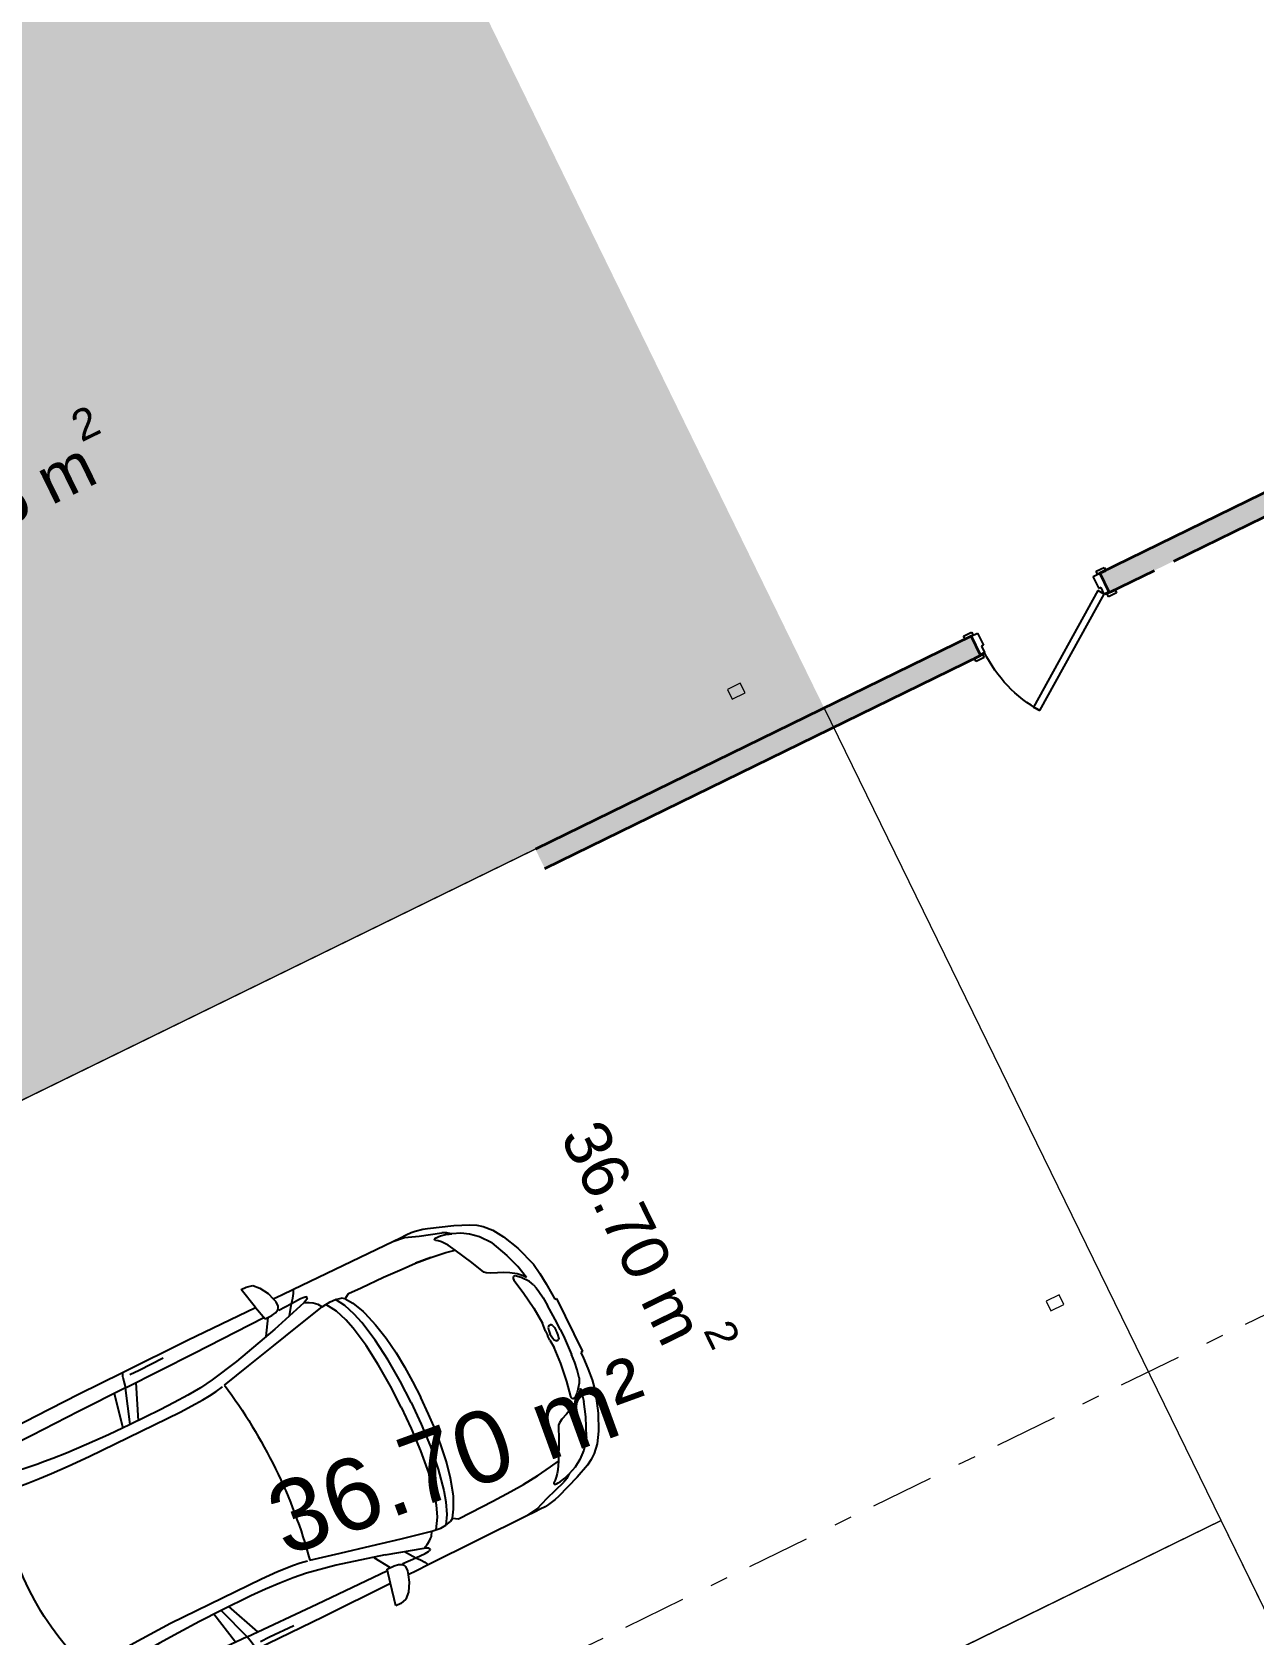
# Model space of a CAD drawing. Header units: metres. Extents: x 7511783 to 7512372, y 4692307 to 4692611.
# Drawn here: x 7511969.27 to 7511976.1, y 4692593.49 to 4692602.44 of the extents above; entities that cross this region are included whole.
import ezdxf

# ---------------------------------------------------------------- set-up
doc = ezdxf.new("R2010")
doc.units = ezdxf.units.M
doc.linetypes.add('Dot & Dashed', pattern=[670.2777624130249, 352.777767181396, -176.388883590699, 0, -141.11111164093])
doc.layers.get('0').update_dxf_attribs({"lineweight": 0})
for name, color, linetype, lineweight in [('A - Fill Zone_Pen_No__156', 165, 'Continuous', 0), ('A - Fill Zone_Pen_No__89', 123, 'Continuous', 0), ('A - Muret', 7, 'Continuous', 0), ('A - Muret_Pen_No__102', 254, 'Continuous', 0), ('A - Muret_Pen_No__7', 7, 'Continuous', 0), ('A - Shtyllat', 7, 'Continuous', 0), ('A - Shtyllat_Pen_No__1', 7, 'Continuous', 0), ('ARCHICAD Doors_Pen_No__42', 8, 'Continuous', 0), ('garazhat-netw', 1, 'Continuous', 0), ('Interior - Furniture _Pen_No__42', 8, 'Continuous', 0), ('Marker - Section', 7, 'Continuous', 0), ('Marker - Section_Pen_No__85', 151, 'Continuous', 0)]:
    doc.layers.add(name, color=color, linetype=linetype, lineweight=lineweight)
doc.styles.add('GENERATED_STYLE_1', font='arial.ttf')
doc.styles.get("Standard").update_dxf_attribs({"font": 'arial.ttf'})

# ---------------------------------------------------------------- blocks, each defined once
blk = doc.blocks.new('Door 22')
at = {"layer": 'ARCHICAD Doors_Pen_No__42', "color": 8, "linetype": 'Continuous', "lineweight": 25}
for p, q in [((-260.3921784050518, 393.9747868736185), (-237.4491209510099, 426.7408686451782)), ((349.0569425459581, -32.76608177155968), (-260.3921784050518, 393.9747868736185)), ((-237.4491209510099, 426.7408686451782), (371.9999999999999, 0)), ((-387, 23.99999999999998), (-437, 23.99999999999998)), ((-437, 23.99999999999998), (-437, 4.99999999999999)), ((-437, 4.99999999999999), (-387, 4.99999999999999)), ((-400, 4.99999999999999), (-437, 4.99999999999999)), ((-400, 4.99999999999999), (-437, 4.99999999999999)), ((-375, 4.99999999999999), (-400, 4.99999999999999)), ((-400, 4.99999999999999), (-400, 0)), ((-400, 0), (-400, 4.99999999999999)), ((-400, 0), (-400, 4.99999999999999)), ((-400, 0), (-375, 0)), ((-372.0000000000001, 0), (-400, 0)), ((-400, 0), (-400, -115)), ((-400, -115), (-400, 0)), ((-400, -115), (-400, 0)), ((-387, 4.99999999999999), (-387, 23.99999999999998)), ((-375, 0), (-375, 4.99999999999999)), ((-372.0000000000001, -40), (-372.0000000000001, 0)), ((371.9999999999999, 0), (349.0569425459581, -32.76608177155968)), ((400, 0), (372.0000000000001, 0)), ((372.0000000000001, 0), (372.0000000000001, -40)), ((400, 4.99999999999999), (375, 4.99999999999999)), ((375, 4.99999999999999), (375, 0)), ((375, 0), (400, 0)), ((437, 23.99999999999998), (387, 23.99999999999998)), ((387, 23.99999999999998), (387, 4.99999999999999)), ((387, 4.99999999999999), (437, 4.99999999999999)), ((400, 0), (400, 4.99999999999999)), ((400, 0), (400, 4.99999999999999)), ((400, 0), (400, 4.99999999999999)), ((400, 4.99999999999999), (437, 4.99999999999999)), ((400, 4.99999999999999), (437, 4.99999999999999)), ((400, -115), (400, 0)), ((400, -115), (400, 0)), ((400, -115), (400, 0)), ((437, 4.99999999999999), (437, 23.99999999999998)), ((-360, -40), (-372.0000000000001, -40)), ((-360, -115), (-360, -40)), ((372.0000000000001, -40), (360, -40)), ((360, -40), (360, -115)), ((-387, -115), (-437, -115)), ((-437, -115), (-437, -134)), ((-400, -115), (-437, -115)), ((-400, -115), (-437, -115)), ((-437, -134), (-387, -134)), ((-400, -115), (-360, -115)), ((-387, -134), (-387, -115)), ((360, -115), (400, -115)), ((437, -115), (387, -115)), ((387, -115), (387, -134)), ((387, -134), (437, -134)), ((400, -115), (437, -115)), ((400, -115), (437, -115)), ((437, -134), (437, -115))]:
    blk.add_line(p, q, dxfattribs=at)
blk.add_arc((371.9999999999999, 0), 744, 145, 180, dxfattribs=at)
blk = doc.blocks.new('Wall_12', base_point=(18900.00004897138, -16800.83534970144))
at = {"layer": 'A - Muret_Pen_No__102', "linetype": 'Continuous', "lineweight": 0}
for points in [[(18900.00004897138, -16920.83534970144), (21608.11827389466, -16920.83534970144), (21608.11827389466, -16800.83538127995), (18900.00004897138, -16800.83538127995)], [(22408.11823920512, -16800.83538127995), (22408.11823920512, -16920.83534970144), (25979.99997934465, -16920.83534970144), (25979.99997934465, -16800.83538127995)], [(26780.0000192115, -16800.83540407117), (26780.0000192115, -16920.83534970144), (27000, -16920.83534970144), (27000, -16800.83540407117)]]:
    blk.add_hatch(color=254, dxfattribs=at).paths.add_polyline_path(points)
at = {"layer": 'A - Muret_Pen_No__7', "color": 7, "linetype": 'Continuous', "lineweight": 35}
for p, q in [((21608.1182560424, -16800.83534970144), (21571.1182560424, -16800.83534970144)), ((21608.1182560424, -16800.83534970144), (21608.1182560424, -16915.83534970144)), ((22408.11825604239, -16800.83534970144), (22445.1182560424, -16800.83534970144)), ((22408.11825604239, -16800.83534970144), (22408.11825604239, -16915.83534970144)), ((25980, -16800.83534970144), (25943, -16800.83534970144)), ((25980, -16800.83534970144), (25980, -16915.83534970144)), ((26780, -16800.83534970144), (26817, -16800.83534970144)), ((26780, -16800.83534970144), (26780, -16915.83534970144)), ((21608.1182560424, -16915.83534970144), (21608.1182560424, -16920.83534970144)), ((22408.11825604239, -16915.83534970144), (22408.11825604239, -16920.83534970144)), ((25980, -16915.83534970144), (25980, -16920.83534970144)), ((26780, -16915.83534970144), (26780, -16920.83534970144)), ((21608.1182560424, -16920.83534970144), (21571.1182560424, -16920.83534970144)), ((22408.11825604239, -16920.83534970144), (22445.1182560424, -16920.83534970144)), ((25980, -16920.83534970144), (25943, -16920.83534970144)), ((26780, -16920.83534970144), (26817, -16920.83534970144))]:
    blk.add_line(p, q, dxfattribs=at)
at = {"layer": 'A - Muret_Pen_No__7', "color": 7, "linetype": 'Continuous', "lineweight": 35, "flags": 128}
for points in [[(21608.11828236605, -16800.83534970144), (18900.00004897138, -16800.83534970144)], [(25979.99997934465, -16800.83534970144), (22408.11820153338, -16800.83534970144)], [(27000, -16800.83534970144), (26780.00001921149, -16800.83534970144)], [(18900.00004897138, -16920.83534970144), (21608.11828236605, -16920.83534970144)], [(22408.11820153338, -16920.83534970144), (22690, -16920.83534970144)], [(22810, -16920.83534970144), (25979.99997934465, -16920.83534970144)], [(26780.0000192115, -16920.83534970144), (27000, -16920.83534970144)]]:
    blk.add_lwpolyline(points, dxfattribs=at)
at = {"layer": 'ARCHICAD Doors_Pen_No__42', "color": 8, "linetype": 'Continuous', "lineweight": 25, "xscale": -1, "zscale": 1000, "rotation": 180}
for p in [(22008.1182560424, -16915.83534970144), (26380, -16915.83534970144)]:
    blk.add_blockref('Door 22', p, dxfattribs=at)
blk = doc.blocks.new('Column_82', base_point=(990.0000000000013, 14970))
at = {"layer": 'A - Shtyllat_Pen_No__1', "color": 7, "linetype": 'Continuous', "lineweight": 13, "flags": 128}
blk.add_lwpolyline([(950.0000000000013, 15000), (950.0000000000013, 14940), (1030.000000000001, 14940), (1030.000000000001, 15000)], close=True, dxfattribs=at)
blk = doc.blocks.new('Column_91', base_point=(3830.000000000001, 13829.91603487401))
at = {"layer": 'A - Shtyllat_Pen_No__1', "color": 7, "linetype": 'Continuous', "lineweight": 13, "flags": 128}
blk.add_lwpolyline([(3790.000000000001, 13859.91603487401), (3790.000000000001, 13799.91603487401), (3870.000000000001, 13799.91603487401), (3870.000000000001, 13859.91603487401)], close=True, dxfattribs=at)
blk = doc.blocks.new('Car 05 22')
at = {"layer": 'Interior - Furniture _Pen_No__42', "color": 8, "linetype": 'Continuous', "lineweight": 25}
for p, q in [((1961.117547741, 983.221158223), (1928.938242309, 983.221158223)), ((1928.938242309, 983.221158223), (1957.843908175, 858.0544967500001)), ((1996.903176747, 974.9060932165999), (1961.117547741, 983.221158223)), ((2026.89661068, 945.007687052), (1996.903176747, 974.9060932165999)), ((2054.5732194, 897.577022836), (2026.89661068, 945.007687052)), ((2067.91700908, 857.6794056350001), (2054.5732194, 897.577022836)), ((-483.1389679684001, 817.2581826864), (-585.227090103, 801.027979058)), ((-372.3345973750002, 830.229933465), (-483.1389679684001, 817.2581826864)), ((-251.752794228, 841.043733947), (-372.3345973750002, 830.229933465)), ((-168.2198443133, 844.6061713611999), (-251.752794228, 841.043733947)), ((-78.35772569479998, 850.6357850930001), (-168.2198443133, 844.6061713611999)), ((-24.036324899, 852.2918850640001), (-78.35772569479998, 850.6357850930001)), ((40.3182760438, 852.3336850629998), (-24.036324899, 852.2918850640001)), ((230.8030912739, 845.5192631063), (40.3182760438, 852.3336850629998)), ((124.560977278, 791.3967861309999), (129.0398444, 820.4687779309999)), ((129.0398444, 820.4687779309999), (138.886242882, 832.3883788069998)), ((138.886242882, 832.3883788069998), (165.168377873, 840.275885275)), ((165.168377873, 840.275885275), (194.733578306, 844.324685204)), ((194.733578306, 844.324685204), (230.803091274, 845.519263106)), ((210.873013229, 809.2317387879999), (418.0703055720001, 816.1926024380003)), ((400.0158099590001, 847.596806379), (230.8030912739, 845.5192631063)), ((590.7241636140001, 851.6786068920001), (400.0158099590001, 847.596806379)), ((856.5325990199999, 856.169707455), (590.7241636140001, 851.6786068920001)), ((1129.8609284, 858.5331077519999), (856.5325990199999, 856.169707455)), ((1115.14443198, 808.948201529), (1108.59023357, 773.98329714)), ((1119.51383092, 833.2672045809999), (1115.14443198, 808.948201529)), ((1120.16623076, 836.3248049650001), (1119.51383092, 833.2672045809999)), ((1120.69723063, 838.160005195), (1120.16623076, 836.3248049650001)), ((1129.8609284, 858.5331077519999), (1120.69723063, 838.160005195)), ((1536.1071561, 860.3802508980001), (1129.8609284, 858.5331077519999)), ((1162.63563846, 830.4777734580001), (1220.13025657, 829.0713745190002)), ((1220.13025657, 829.0713745190002), (1369.65750367, 831.489072695)), ((1957.843908175, 858.0544967500001), (1536.1071561, 860.3802508980001)), ((1957.84390817, 858.0544967500001), (1977.22141076, 777.427813481)), ((2119.91703998, 857.4374531180001), (2067.91700908, 857.6794056350001)), ((2075.28112592, 835.6608695470001), (2067.91700908, 857.6794056350001)), ((2070.42572439, 799.8521965630001), (2075.2191259, 809.3983893609999)), ((2075.2191259, 809.3983893609999), (2075.28112592, 835.6608695470001)), ((2193.165590015, 856.4504063259001), (2119.91703998, 857.4374531180001)), ((2148.02030692, 790.4828861469999), (2166.81146925, 813.814537484)), ((2166.81146925, 813.814537484), (2182.27381684, 834.081841238)), ((2182.27381684, 834.081841238), (2193.16559002, 856.4504063260001)), ((2808.01466132, 852.5547640039999), (2193.165590015, 856.4504063259001)), ((2855.711363900001, 852.6327640009998), (2808.01466132, 852.5547640039999)), ((2808.01466132, 852.5547640039999), (2876.86636504, 843.317264394)), ((2891.44016583, 852.5287640049999), (2855.711363900001, 852.6327640009998)), ((2876.86636504, 843.317264394), (2954.16376923, 813.731165643)), ((2922.51356751, 852.034364026), (2891.44016583, 852.5287640049999)), ((2904.11849592, 832.8863289209997), (2905.06820589, 832.8379901159999)), ((2945.17226874, 849.4061641369999), (2922.51356751, 852.034364026)), ((2989.61447115, 839.6482645490003), (2945.17226874, 849.4061641369999)), ((2954.16376923, 813.731165643), (3075.78877375, 774.6896785450001)), ((3013.55027244, 833.064864827), (2989.61447115, 839.6482645490003)), ((3154.26138006, 782.5577669589998), (3013.55027244, 833.064864827)), ((-784.8200333720001, 721.8124613509999), (-815.0478655078, 667.7598955197002)), ((-757.6903274910002, 747.022066986), (-784.8200333720001, 721.8124613509999)), ((-706.3378894982, 775.7872218095), (-757.6903274910002, 747.022066986)), ((-729.425104913, 716.3992494200002), (-750.577082573, 669.7773949330001)), ((-701.0941271610001, 743.2591195180001), (-729.425104913, 716.3992494200002)), ((-585.227090103, 801.027979058), (-706.3378894982, 775.7872218095)), ((-664.8727541800001, 760.961322365), (-701.0941271610001, 743.2591195180001)), ((-626.571782751, 772.4860242179999), (-664.8727541800001, 760.961322365)), ((-594.8871138119998, 778.4895580349998), (-626.571782751, 772.4860242179999)), ((125.693926866, 743.8968737240001), (124.560977278, 791.3967861309999)), ((327.3887276080001, 761.920895626), (125.394377448, 756.455747737)), ((132.429139117, 722.8048827370001), (125.693926866, 743.8968737240001)), ((146.670770152, 710.6062742990001), (132.429139117, 722.8048827370001)), ((521.9507803269998, 764.6728959719999), (327.3887276080001, 761.920895626)), ((355.2943663540001, 762.315609428), (339.1227247570001, 683.1192857359999)), ((373.4006373970002, 762.5717151969999), (357.2289958010001, 683.375391506)), ((813.627009446, 769.327996556), (521.9507803269998, 764.6728959719999)), ((1108.59023357, 773.98329714), (813.627009446, 769.327996556)), ((1036.25651944, 772.8416796290002), (996.5002997029998, 578.7916468290002)), ((1041.96657906, 578.0240872360001), (1107.56627095, 773.967136299)), ((1173.32542975, 774.895061201), (1090.33970038, 577.89253068)), ((1108.59023357, 773.98329714), (1537.61805657, 780.025947399)), ((1537.61805657, 780.025611521), (1974.99295641, 786.0764425990001)), ((1939.15395607, 686.22492547), (1995.917261, 777.427813481)), ((1977.22141076, 777.427813481), (2019.59119012, 777.427813481)), ((2000.39650233, 701.591770694), (2213.53100788, 762.9814866290001)), ((2019.59119012, 777.427813481), (2044.48611622, 783.069509224)), ((2044.48611622, 783.069509224), (2063.35562216, 792.2740022800001)), ((2063.35562216, 792.2740022800001), (2070.42572439, 799.8521965630001)), ((2068.68333559, 787.696981005), (2065.39356605, 794.4584027669999)), ((2068.68333559, 787.696981005), (2148.02030692, 790.4828861469999)), ((2106.51930118, 732.1586113790001), (2148.02030692, 790.4828861469999)), ((2148.02030692, 790.4828861469999), (2205.61920777, 792.204186117)), ((2205.61920777, 792.204186117), (2227.21980808, 791.0038861380001)), ((2226.59190807, 769.8777067159999), (2213.53100788, 762.9814866290001)), ((2213.53100788, 762.9814866290001), (2238.34670825, 752.240186817)), ((2234.36910819, 773.9630864369999), (2226.59190807, 769.8828865080001)), ((2227.21980808, 791.0038861380001), (2232.61990816, 790.029986155)), ((2232.61990816, 790.029986155), (2237.93539134, 787.2871225249999)), ((2238.46067648, 776.864360243), (2234.36910819, 773.9630864369999)), ((2240.81890828, 784.03918626), (2237.93539134, 787.2871225249999)), ((2238.34670825, 752.240186817), (2258.53170854, 739.717487037)), ((2238.46067648, 776.864360243), (2240.85090828, 780.5209863219999)), ((2240.85090828, 780.5209863219999), (2240.81890828, 784.03918626)), ((2258.53170854, 739.717487037), (2269.0398087, 731.086787188)), ((2269.0398087, 731.086787188), (2278.83550884, 721.965087348)), ((2278.83550884, 721.965087348), (2293.79610906, 697.6509877739999)), ((3022.47491973, 758.305686711), (3023.66221975, 762.4851866380001)), ((3024.49924208, 753.7186598590001), (3022.47491973, 758.305686711)), ((3023.66221975, 762.4851866380001), (3034.64521991, 765.0503865930001)), ((3037.91041996, 743.452886971), (3024.49924208, 753.7186598590001)), ((3034.64521991, 765.0503865930001), (3046.93432009, 763.817386614)), ((3050.61522015, 730.6688871950001), (3037.91041996, 743.452886971)), ((3046.93432009, 763.817386614), (3060.9451203, 762.9292866300001)), ((3064.50712035, 714.6457874760001), (3050.61522015, 730.6688871950001)), ((3060.9451203, 762.9292866300001), (3089.85712072, 757.3861867269998)), ((3100.48402088, 763.1120866269999), (3075.78877375, 774.6896785450001)), ((3089.85712072, 757.3861867269998), (3108.43932099, 751.4304868319999)), ((3114.13862108, 753.3111867989999), (3100.48402088, 763.1120866269999)), ((3108.43932099, 751.4304868319999), (3122.8656212, 746.4359869189999)), ((3122.8656212, 746.4359869189999), (3114.13862108, 753.3111867989999)), ((3170.0706946, 726.5554905960001), (3122.8656212, 746.4359869189999)), ((3235.883818752, 747.6101556219), (3154.26138006, 782.5577669589998)), ((3211.69204952, 701.0151137130001), (3170.0706946, 726.5554905960001)), ((3269.07948628, 728.3294692490001), (3235.883818752, 747.6101556219)), ((3298.56678787, 705.6390702070001), (3269.07948628, 728.3294692490001)), ((-815.0478655078, 667.7598955197002), (-855.0523550635, 511.0116477078998)), ((-768.2719792499998, 602.2788720830002), (-750.577082573, 669.7773949330001)), ((-665.728145997, 623.9546285630003), (-500.877431885, 634.180288886)), ((-500.877431885, 634.180288886), (-383.0238853850001, 641.9613403830001)), ((-383.0238853850001, 641.9613403830001), (-274.220886173, 631.318400078)), ((-274.220886173, 631.318400078), (-56.404854203, 600.536895199)), ((171.252864179, 696.6287725440001), (146.670770152, 710.6062742990001)), ((212.566754139, 676.5412700230002), (171.252864179, 696.6287725440001)), ((266.3151410770001, 654.566867265), (212.566754139, 676.5412700230002)), ((319.4903281550001, 636.426864989), (266.3151410770001, 654.566867265)), ((392.7088835140001, 617.8124267930001), (319.4903281550001, 636.426864989)), ((339.1227247570001, 683.1192857359999), (329.5580559370001, 633.8673348859999)), ((357.2289958010001, 683.375391506), (346.76505809, 629.492778784)), ((1730.35620914, 633.8338533080002), (1562.00595611, 600.596478384)), ((2000.39650233, 701.591770694), (1730.35620914, 633.8338533080002)), ((1952.84760406, 621.338789111), (2122.045506540001, 659.9572884350001)), ((2122.045506540001, 659.9572884350001), (2293.79610906, 697.6509877739999)), ((2293.79610906, 697.6509877739999), (2317.1870094, 700.7385877199999)), ((2293.79610906, 697.6386630720001), (2293.79610906, 697.6509877739999)), ((2317.1870094, 700.7385877199999), (2345.74280982, 702.7498876850001)), ((2355.134199750001, 639.912801441), (2317.1870094, 700.7385877199999)), ((2345.74280982, 702.7498876850001), (2378.929310310001, 702.0184876970001)), ((2379.77420337, 575.387091212), (2355.13301598, 639.9159014410001)), ((2410.10490185, 649.1086815510001), (2378.929310310001, 702.0184876970001)), ((2378.929310310001, 702.0184876970001), (2410.57231077, 694.2028878339999)), ((2436.02871163, 583.2244924540001), (2410.10490185, 649.1086815510001)), ((2410.57231077, 694.2028878339999), (2410.58631694, 694.1782473540001)), ((2428.73881104, 681.7061880529999), (2410.57231077, 694.2028878339999)), ((2428.73881104, 681.7061880529999), (2457.25830016, 700.035535323)), ((2428.77597173, 681.700745325), (2428.73881104, 681.7061880529999)), ((2428.77597173, 681.700745325), (2456.66545813, 639.8418234830003)), ((2456.66545813, 639.8418234830003), (2487.236391870001, 574.2621729599999)), ((2457.25830016, 700.035535323), (2535.4819126, 697.9905877680001)), ((2535.422612600001, 697.9916562040003), (2673.21491462, 695.5089878119999)), ((2535.46586986, 697.9894090810001), (2535.4819126, 697.988971943)), ((2673.21491462, 695.5089878119999), (2787.200816290001, 691.4809878819998)), ((2787.200816290001, 691.4809878819998), (2868.415817480001, 687.223087957)), ((2868.395882330001, 687.22488671), (2959.72331881, 678.984388101)), ((2959.72331881, 678.984388101), (2868.415817480001, 687.1969879569999)), ((2959.72331881, 678.984388101), (3047.2313201, 666.2002883250001)), ((3047.20992906, 666.2041971140001), (3100.00912087, 656.556188494)), ((3076.97452053, 697.807687771), (3064.50712035, 714.6457874760001)), ((3100.00912087, 656.556188494), (3076.97452053, 697.807687771)), ((3152.92075342, 553.873393456), (3100.00912087, 656.556188494)), ((3254.25934432, 663.1775183300001), (3211.69204952, 701.0151137130001)), ((3301.867263790001, 602.80900872), (3254.25934432, 663.1775183300001)), ((3337.33388997, 663.3806719909999), (3298.56678787, 705.6390702070001)), ((3374.49419199, 603.583974516), (3337.33388997, 663.3806719909999)), ((-768.2719792499998, 602.2788720830002), (-782.764796709, 510.0106247469999)), ((-764.3441764490001, 617.261773195), (-665.728145997, 623.9546285630003)), ((-56.404854203, 600.536895199), (145.941775497, 566.5900898169999)), ((145.941775497, 566.5900898169999), (233.261172115, 552.312592089)), ((233.261172115, 552.312592089), (315.3092800730001, 541.359190513)), ((315.2936019620001, 541.3606176840001), (384.2945810830001, 535.0794906230001)), ((474.8166917820001, 607.1053878569999), (392.7088835140001, 617.8124267930001)), ((521.3449804749999, 601.6186871690002), (474.8166917820001, 607.1053878569999)), ((569.9935686519999, 596.8381865689998), (521.3449804749999, 601.6186871690002)), ((652.59274858, 590.9845858339997), (569.9935686519999, 596.8381865689998)), ((772.8388193580001, 584.9903850819998), (652.59274858, 590.9845858339997)), ((907.2666866909999, 580.298084493), (772.8388193580001, 584.9903850819998)), ((1041.96657906, 578.0240872360001), (907.2666866909999, 580.298084493)), ((1227.79815085, 577.5186957939999), (1041.96657906, 578.0240872360001)), ((1316.09897866, 580.475793563), (1227.79815085, 577.5186957939999)), ((1403.02450604, 584.4121905939998), (1316.09897866, 580.475793563)), ((1483.8761315, 590.1361862749999), (1403.02450604, 584.4121905939998)), ((1562.00595611, 600.596478384), (1483.8761315, 590.1361862749999)), ((1554.25309822, 533.0576906580001), (1596.82961355, 540.969674969)), ((1597.28918852, 541.1774857889999), (1596.65116701, 540.8889849259999)), ((1610.72419049, 544.0665862469999), (1779.61280153, 581.7538898049997)), ((1779.61280153, 581.7538898049997), (1952.84760406, 621.338789111)), ((2397.334105950001, 514.2584815219999), (2379.77250853, 575.3929912130001)), ((2453.63941421, 521.616582688), (2436.02871163, 583.2244924540001)), ((2487.236391870001, 574.2621729599999), (2491.79934275, 562.0052962960001)), ((2491.79994982, 562.0052962960001), (2517.90263133, 477.034766618)), ((3189.62073735, 475.569766106), (3152.92075342, 553.873393456)), ((3301.867263790001, 602.80900872), (3346.015513130001, 501.4217980699999)), ((3418.40079436, 512.7439783509999), (3374.49419199, 603.583974516)), ((-855.0523550635, 511.0116477078998), (-874.6778528530002, 344.9579771100001)), ((-782.7621654889999, 510.027376359), (-794.5333543099999, 390.6265818930001)), ((384.2815104790001, 535.080362318), (454.174320738, 530.4191213629999)), ((454.170282107, 530.4193907049998), (526.242583163, 526.2868907769997)), ((526.2331313149998, 526.2873073839999), (627.7018846490002, 521.814890855)), ((627.698546207, 521.8149872519999), (756.75876515, 518.0884218199999)), ((756.75876515, 518.0884218199999), (1322.62824821, 518.052230308)), ((1322.62824821, 518.052230308), (1420.49779626, 521.652890858)), ((1420.49066257, 521.652523245), (1466.64156934, 524.030772681)), ((1466.62639694, 524.0299908169999), (1510.87647584, 527.594696836)), ((1510.85529759, 527.5929907539999), (1554.25309822, 533.0576906580001)), ((2419.31580918, 395.7362626700001), (2397.33316008, 514.2635815229997)), ((2477.61661773, 401.0764635800001), (2453.63941421, 521.616582688)), ((2517.90263133, 477.034766618), (2537.54372273, 384.0810341510001)), ((3199.39883308, 466.7584630290001), (3189.62073735, 475.569766106)), ((3220.69886845, 454.388540188), (3199.39883308, 466.7584630290001)), ((3256.10680826, 439.2417534179999), (3220.67662376, 454.4014587129999)), ((3346.015513130001, 501.4217980699999), (3374.297465860001, 419.557472908)), ((3457.47689648, 393.0984834030001), (3418.40079436, 512.7439783509999)), ((-794.5333543099999, 390.6265818930001), (-802.4328468090001, 258.715288008)), ((2433.73206705, 266.091642182), (2419.31580918, 395.7362626700001)), ((2493.88922012, 269.050242651), (2477.61661773, 401.0764635800001)), ((2537.54372273, 384.0810341510001), (2551.45611664, 285.6281997640001)), ((3288.390194130001, 425.101248479), (3256.10680826, 439.2417534179999)), ((3319.36158057, 408.41284265), (3288.390194130001, 425.101248479)), ((3353.46269085, 384.2512837760001), (3319.36158057, 408.41284265)), ((3321.23357975, 370.497229407), (3320.99727986, 362.132926485)), ((3320.99727986, 362.132926485), (3338.31527228, 276.8564967000001)), ((3324.654278260001, 377.297531782), (3321.23357975, 370.497229407)), ((3328.30797666, 379.591332583), (3324.654278260001, 377.297531782)), ((3338.468372210001, 379.4523325350001), (3328.30797666, 379.591332583)), ((3363.640761200001, 357.811724976), (3338.468372210001, 379.4523325350001)), ((3377.182392130001, 359.9734848010001), (3353.46269085, 384.2512837760001)), ((3391.09039087, 344.247647689), (3374.297465860001, 419.557472908)), ((3391.09039087, 344.247647689), (3377.182392130001, 359.9734848010001)), ((3468.34279707, 330.9338860280001), (3457.47689648, 393.0984834030001)), ((-874.6778528530002, 344.9579771100001), (-882.944054645, 194.680643518)), ((2503.10292147, 133.173421111), (2493.88922012, 269.050242651)), ((2551.45611664, 285.6281997640001), (2559.71041303, 193.693567653)), ((3338.31527228, 276.8564967000001), (3351.882966340001, 172.661960307)), ((3396.66521323, 315.8049103040001), (3363.640761200001, 357.811724976)), ((3408.0703938, 289.3779877820001), (3396.66521323, 315.8049103040001)), ((3408.0703938, 289.3779877820001), (3413.77629411, 267.259988716)), ((3474.4914974, 263.721088865), (3468.34279707, 330.9338860280001)), ((-882.944054645, 194.680643518), (-885.3767076889999, 0)), ((-802.4328468090001, 258.715288008), (-806.8131426489999, 124.936494209)), ((2441.61713002, 131.955220918), (2433.73181129, 266.093942182)), ((2559.71041303, 193.693567653), (2564.38081099, 101.185635342)), ((3413.77548775, 267.2641933500001), (3418.45445829, 242.866384828)), ((3418.452194370001, 242.878189745), (3424.044894670001, 200.723791525)), ((3424.044894670001, 200.723791525), (3427.72848251, 152.023715234)), ((3478.33319761, 199.917191559), (3474.4914974, 263.721088865)), ((3479.35651311, 164.9481933352), (3478.33319761, 199.917191559)), ((-806.8131426489999, 124.936494209), (-808.0470753050001, 0)), ((2444.0197128, -0.0273000043277), (2441.61701245, 131.957220918)), ((2506.01959488, -3.86e-13), (2503.10292147, 133.173421111)), ((2564.38081099, 101.185635342), (2566.01761027, -0.00610000213065)), ((3351.882966340001, 172.661960307), (3358.343763510001, 75.87012649980001)), ((3432.36383112, 39.98011396419999), (3427.72848251, 152.023715234)), ((3489.519598210001, 164.9481933352), (3479.35651311, 164.9481933352)), ((3489.519598210001, -164.9481933352), (3489.519598210001, 164.9481933352)), ((-885.3767076889999, 0), (-882.944054645, -194.680643518)), ((-806.8131426489999, -124.936494209), (-808.0470753050001, 1.477e-13)), ((2444.0197128, 0.0273000043271), (2441.61701245, -131.957220918)), ((2564.38081099, -101.185635342), (2566.01761027, 0.00610000212997)), ((3353.95786543, 27.8932505984), (3358.343763510001, 75.87012649980001)), ((3353.95786543, 27.8932505984), (3353.95786543, -0.7649002671629999)), ((3353.95786543, -27.8932505984), (3353.95786543, 0.7649002671619999)), ((3370.89075802, 11.74110410089999), (3370.32315827, -0.7649002671629999)), ((3370.89075802, -11.74110410089999), (3370.32315827, 0.7649002671619999)), ((3372.49235732, 23.6550082622), (3370.89075802, 11.74110410089999)), ((3376.267285060001, 38.99395092400001), (3372.49235732, 23.6550082622)), ((3381.98685317, 46.5714162664), (3376.267285060001, 38.99395092400001)), ((3386.21005132, 48.3522168884), (3381.98685317, 46.5714162664)), ((3386.21005132, 48.3522168884), (3394.28954778, 48.3522168884)), ((3398.51284593, 46.5714162664), (3394.28954778, 48.3522168884)), ((3404.23226311, 38.99375151340001), (3398.51284593, 46.5714162664)), ((3404.23226311, 38.99375151340001), (3408.00714178, 23.6550082622)), ((3408.00714178, 23.6550082622), (3409.766541010001, 8.055102813469999)), ((3409.766541010001, 8.055102813469999), (3409.766541010001, -4.961e-13)), ((3431.76949509, 57.3729975776), (3431.76949509, 56.7710829698)), ((3432.04453126, -0.0109000038072), (3432.36383112, 39.98011396419999)), ((3432.04453126, 0.0109000038063), (3432.36383112, -39.98011396419999)), ((2506.01959488, -2.78e-13), (2503.10292147, -133.173421111)), ((3351.882966340001, -172.661960307), (3358.343763510001, -75.87012649980001)), ((3353.95786543, -27.8932505984), (3358.343763510001, -75.87012649980001)), ((3372.49235732, -23.6550082622), (3370.89075802, -11.74110410089999)), ((3376.267285060001, -38.99395092400001), (3372.49235732, -23.6550082622)), ((3381.98685317, -46.5714162664), (3376.267285060001, -38.99395092400001)), ((3386.21005132, -48.3522168884), (3381.98685317, -46.5714162664)), ((3386.21005132, -48.3522168884), (3394.28954778, -48.3522168884)), ((3398.51284593, -46.5714162664), (3394.28954778, -48.3522168884)), ((3404.23226311, -38.99375151340001), (3398.51284593, -46.5714162664)), ((3404.23226311, -38.99375151340001), (3408.00714178, -23.6550082622)), ((3408.00714178, -23.6550082622), (3409.766541010001, -8.055102813469999)), ((3409.766541010001, -8.055102813469999), (3409.766541010001, -3.892e-13)), ((3432.36383112, -39.98011396419999), (3427.72848251, -152.023715234)), ((3431.76949509, -57.3729975776), (3431.76949509, -56.7710829698)), ((-802.4328468090001, -258.715288008), (-806.8131426489999, -124.936494209)), ((2441.61713002, -131.955220918), (2433.73181129, -266.093942182)), ((2503.10292147, -133.173421111), (2493.88922012, -269.050242651)), ((2559.71041303, -193.693567653), (2564.38081099, -101.185635342)), ((3338.31527228, -276.8564967000001), (3351.882966340001, -172.661960307)), ((3424.044894670001, -200.723791525), (3427.72848251, -152.023715234)), ((3478.33319761, -199.917191559), (3479.35651311, -164.9481933352)), ((3479.35651311, -164.9481933352), (3489.519598210001, -164.9481933352)), ((-882.944054645, -194.680643518), (-874.6778528530002, -344.9579771100001)), ((-794.5333543099999, -390.6265818930001), (-802.4328468090001, -258.715288008)), ((2433.73206705, -266.091642182), (2419.31580918, -395.7362626700001)), ((2551.45611664, -285.6281997640001), (2559.71041303, -193.693567653)), ((3408.0703938, -289.3779877820001), (3413.77629411, -267.259988716)), ((3413.77548775, -267.2641933500001), (3418.45445829, -242.866384828)), ((3418.452194370001, -242.878189745), (3424.044894670001, -200.723791525)), ((3468.34279707, -330.9338860280001), (3474.4914974, -263.721088865)), ((3474.4914974, -263.721088865), (3478.33319761, -199.917191559)), ((-874.6778528530002, -344.9579771100001), (-855.0523550635, -511.0116477078998)), ((2493.88922012, -269.050242651), (2477.61661773, -401.0764635800001)), ((2537.54372273, -384.0810341510001), (2551.45611664, -285.6281997640001)), ((3320.99727986, -362.132926485), (3338.31527228, -276.8564967000001)), ((3363.640761200001, -357.811724976), (3338.468372210001, -379.4523325350001)), ((3396.66521323, -315.8049103040001), (3363.640761200001, -357.811724976)), ((3391.09039087, -344.247647689), (3374.297465860001, -419.557472908)), ((3391.09039087, -344.247647689), (3377.182392130001, -359.9734848010001)), ((3408.0703938, -289.3779877820001), (3396.66521323, -315.8049103040001)), ((3457.47689648, -393.0984834030001), (3468.34279707, -330.9338860280001)), ((-782.7621654889999, -510.027376359), (-794.5333543099999, -390.6265818930001)), ((2419.31580918, -395.7362626700001), (2397.33316008, -514.2635815229997)), ((2477.61661773, -401.0764635800001), (2453.63941421, -521.616582688)), ((2517.90263133, -477.034766618), (2537.54372273, -384.0810341510001)), ((3256.10680826, -439.2417534179999), (3220.67662376, -454.4014587129999)), ((3288.390194130001, -425.101248479), (3256.10680826, -439.2417534179999)), ((3319.36158057, -408.41284265), (3288.390194130001, -425.101248479)), ((3353.46269085, -384.2512837760001), (3319.36158057, -408.41284265)), ((3321.23357975, -370.497229407), (3320.99727986, -362.132926485)), ((3324.654278260001, -377.297531782), (3321.23357975, -370.497229407)), ((3328.30797666, -379.591332583), (3324.654278260001, -377.297531782)), ((3338.468372210001, -379.4523325350001), (3328.30797666, -379.591332583)), ((3346.015513130001, -501.4217980699999), (3374.297465860001, -419.557472908)), ((3377.182392130001, -359.9734848010001), (3353.46269085, -384.2512837760001)), ((3418.40079436, -512.7439783509999), (3457.47689648, -393.0984834030001)), ((-855.0523550635, -511.0116477078998), (-815.0478655078, -667.7598955197002)), ((-768.2719792499998, -602.2788720830002), (-782.764796709, -510.0106247469999)), ((315.2936019620001, -541.3606176840001), (384.2945810830001, -535.0794906230001)), ((384.2815104790001, -535.080362318), (454.174320738, -530.4191213629999)), ((454.170282107, -530.4193907049998), (526.242583163, -526.2868907769997)), ((526.2331313149998, -526.2873073839999), (627.7018846490002, -521.814890855)), ((627.698546207, -521.8149872519999), (756.75876515, -518.0884218199999)), ((756.75876515, -518.0884218199999), (1322.62824821, -518.052230308)), ((1322.62824821, -518.052230308), (1420.49779626, -521.652890858)), ((1420.49066257, -521.652523245), (1466.64156934, -524.030772681)), ((1466.62639694, -524.0299908169999), (1510.87647584, -527.594696836)), ((1510.85529759, -527.5929907539999), (1554.25309822, -533.0576906580001)), ((1554.25309822, -533.0576906580001), (1596.82961355, -540.969674969)), ((2397.334105950001, -514.2584815219999), (2379.77250853, -575.3929912130001)), ((2453.63941421, -521.616582688), (2436.02871163, -583.2244924540001)), ((2491.79994982, -562.0052962960001), (2517.90263133, -477.034766618)), ((3189.62073735, -475.569766106), (3152.92075342, -553.873393456)), ((3199.39883308, -466.7584630290001), (3189.62073735, -475.569766106)), ((3220.69886845, -454.388540188), (3199.39883308, -466.7584630290001)), ((3301.867263790001, -602.80900872), (3346.015513130001, -501.4217980699999)), ((3374.49419199, -603.583974516), (3418.40079436, -512.7439783509999)), ((-768.2719792499998, -602.2788720830002), (-750.577082573, -669.7773949330001)), ((-764.3441764490001, -617.261773195), (-665.728145997, -623.9546285630003)), ((-665.728145997, -623.9546285630003), (-500.877431885, -634.180288886)), ((-274.220886173, -631.318400078), (-56.404854203, -600.536895199)), ((-56.404854203, -600.536895199), (145.941775497, -566.5900898169999)), ((145.941775497, -566.5900898169999), (233.261172115, -552.312592089)), ((233.261172115, -552.312592089), (315.3092800730001, -541.359190513)), ((392.7088835140001, -617.8124267930001), (319.4903281550001, -636.426864989)), ((474.8166917820001, -607.1053878569999), (392.7088835140001, -617.8124267930001)), ((521.3449804749999, -601.6186871690002), (474.8166917820001, -607.1053878569999)), ((569.9935686519999, -596.8381865689998), (521.3449804749999, -601.6186871690002)), ((652.59274858, -590.9845858339997), (569.9935686519999, -596.8381865689998)), ((772.8388193580001, -584.9903850819998), (652.59274858, -590.9845858339997)), ((907.2666866909999, -580.298084493), (772.8388193580001, -584.9903850819998)), ((1041.96657906, -578.0240872360001), (907.2666866909999, -580.298084493)), ((1036.25651944, -772.8416796290002), (996.5002997029998, -578.7916468290002)), ((1227.79815085, -577.5186957939999), (1041.96657906, -578.0240872360001)), ((1041.96657906, -578.0240872360001), (1107.56627095, -773.967136299)), ((1173.32542975, -774.895061201), (1090.33970038, -577.89253068)), ((1316.09897866, -580.475793563), (1227.79815085, -577.5186957939999)), ((1403.02450604, -584.4121905939998), (1316.09897866, -580.475793563)), ((1483.8761315, -590.1361862749999), (1403.02450604, -584.4121905939998)), ((1562.00595611, -600.596478384), (1483.8761315, -590.1361862749999)), ((1730.35620914, -633.8338533080002), (1562.00595611, -600.596478384)), ((1597.28918852, -541.1774857889999), (1596.65116701, -540.8889849259999)), ((1610.72419049, -544.0665862469999), (1779.61280153, -581.7538898049997)), ((1779.61280153, -581.7538898049997), (1952.84760406, -621.338789111)), ((1952.84760406, -621.338789111), (2122.045506540001, -659.9572884350001)), ((2379.77420337, -575.387091212), (2355.13301598, -639.9159014410001)), ((2436.02871163, -583.2244924540001), (2410.10490185, -649.1086815510001)), ((2456.66545813, -639.8418234830003), (2487.236391870001, -574.2621729599999)), ((2487.236391870001, -574.2621729599999), (2491.79934275, -562.0052962960001)), ((3152.92075342, -553.873393456), (3100.00912087, -656.556188494)), ((3301.867263790001, -602.80900872), (3254.25934432, -663.1775183300001)), ((3337.33388997, -663.3806719909999), (3374.49419199, -603.583974516)), ((-815.0478655078, -667.7598955197002), (-784.8200333720001, -721.8124613509999)), ((-729.425104913, -716.3992494200002), (-750.577082573, -669.7773949330001)), ((-500.877431885, -634.180288886), (-383.0238853850001, -641.9613403830001)), ((-383.0238853850001, -641.9613403830001), (-274.220886173, -631.318400078)), ((146.670770152, -710.6062742990001), (132.429139117, -722.8048827370001)), ((171.252864179, -696.6287725440001), (146.670770152, -710.6062742990001)), ((212.566754139, -676.5412700230002), (171.252864179, -696.6287725440001)), ((266.3151410770001, -654.566867265), (212.566754139, -676.5412700230002)), ((319.4903281550001, -636.426864989), (266.3151410770001, -654.566867265)), ((339.1227247570001, -683.1192857359999), (329.5580559370001, -633.8673348859999)), ((355.2943663540001, -762.315609428), (339.1227247570001, -683.1192857359999)), ((357.2289958010001, -683.375391506), (346.76505809, -629.492778784)), ((373.4006373970002, -762.5717151969999), (357.2289958010001, -683.375391506)), ((2000.39650233, -701.591770694), (1730.35620914, -633.8338533080002)), ((1939.15395607, -686.22492547), (1995.917261, -777.427813481)), ((2000.39650233, -701.591770694), (2213.53100788, -762.9814866290001)), ((2122.045506540001, -659.9572884350001), (2293.79610906, -697.6509877739999)), ((2278.83550884, -721.965087348), (2293.79610906, -697.6509877739999)), ((2293.79610906, -697.6386630720001), (2293.79610906, -697.6509877739999)), ((2293.79610906, -697.6509877739999), (2317.1870094, -700.7385877199999)), ((2355.134199750001, -639.912801441), (2317.1870094, -700.7385877199999)), ((2317.1870094, -700.7385877199999), (2345.74280982, -702.7498876850001)), ((2345.74280982, -702.7498876850001), (2378.929310310001, -702.0184876970001)), ((2410.10490185, -649.1086815510001), (2378.929310310001, -702.0184876970001)), ((2378.929310310001, -702.0184876970001), (2410.57231077, -694.2028878339999)), ((2428.73881104, -681.7061880529999), (2410.57231077, -694.2028878339999)), ((2410.57231077, -694.2028878339999), (2410.58631694, -694.1782473540001)), ((2428.77597173, -681.700745325), (2428.73881104, -681.7061880529999)), ((2428.73881104, -681.7061880529999), (2457.25830016, -700.035535323)), ((2428.77597173, -681.700745325), (2456.66545813, -639.8418234830003)), ((2457.25830016, -700.035535323), (2535.4819126, -697.9905877680001)), ((2535.422612600001, -697.9916562040003), (2673.21491462, -695.5089878119999)), ((2535.46586986, -697.9894090810001), (2535.4819126, -697.988971943)), ((2673.21491462, -695.5089878119999), (2787.200816290001, -691.4809878819998)), ((2787.200816290001, -691.4809878819998), (2868.415817480001, -687.223087957)), ((2868.395882330001, -687.22488671), (2959.72331881, -678.984388101)), ((2959.72331881, -678.984388101), (2868.415817480001, -687.1969879569999)), ((2959.72331881, -678.984388101), (3047.2313201, -666.2002883250001)), ((3047.20992906, -666.2041971140001), (3100.00912087, -656.556188494)), ((3064.50712035, -714.6457874760001), (3050.61522015, -730.6688871950001)), ((3076.97452053, -697.807687771), (3064.50712035, -714.6457874760001)), ((3100.00912087, -656.556188494), (3076.97452053, -697.807687771)), ((3211.69204952, -701.0151137130001), (3170.0706946, -726.5554905960001)), ((3254.25934432, -663.1775183300001), (3211.69204952, -701.0151137130001)), ((3269.07948628, -728.3294692490001), (3298.56678787, -705.6390702070001)), ((3298.56678787, -705.6390702070001), (3337.33388997, -663.3806719909999)), ((-784.8200333720001, -721.8124613509999), (-757.6903274910002, -747.022066986)), ((-757.6903274910002, -747.022066986), (-706.3378894982, -775.7872218095)), ((-701.0941271610001, -743.2591195180001), (-729.425104913, -716.3992494200002)), ((-706.3378894982, -775.7872218095), (-585.227090103, -801.027979058)), ((-664.8727541800001, -760.961322365), (-701.0941271610001, -743.2591195180001)), ((-626.571782751, -772.4860242179999), (-664.8727541800001, -760.961322365)), ((-594.8871138119998, -778.4895580349998), (-626.571782751, -772.4860242179999)), ((-585.227090103, -801.027979058), (-483.149337101, -817.256968783)), ((125.693926866, -743.8968737240001), (124.560977278, -791.3967861309999)), ((124.560977278, -791.3967861309999), (129.0398444, -820.4687779309999)), ((327.3887276080001, -761.920895626), (125.394377448, -756.455747737)), ((132.429139117, -722.8048827370001), (125.693926866, -743.8968737240001)), ((521.9507803269998, -764.6728959719999), (327.3887276080001, -761.920895626)), ((813.627009446, -769.327996556), (521.9507803269998, -764.6728959719999)), ((1108.59023357, -773.98329714), (813.627009446, -769.327996556)), ((1108.59023357, -773.98329714), (1537.61805657, -780.025947399)), ((1115.14443198, -808.948201529), (1108.59023357, -773.98329714)), ((1537.61805657, -780.025611521), (1974.99295641, -786.0764425990001)), ((1957.84390817, -858.0544967500001), (1977.22141076, -777.427813481)), ((1977.22141076, -777.427813481), (2019.59119012, -777.427813481)), ((2019.59119012, -777.427813481), (2044.48611622, -783.069509224)), ((2044.48611622, -783.069509224), (2063.35562216, -792.2740022800001)), ((2063.35562216, -792.2740022800001), (2070.42572439, -799.8521965630001)), ((2068.68333559, -787.696981005), (2065.39356605, -794.4584027669999)), ((2068.68333559, -787.696981005), (2148.02030692, -790.4828861469999)), ((2070.42572439, -799.8521965630001), (2075.2191259, -809.3983893609999)), ((2106.51930118, -732.1586113790001), (2148.02030692, -790.4828861469999)), ((2148.02030692, -790.4828861469999), (2166.81146925, -813.814537484)), ((2148.02030692, -790.4828861469999), (2205.61920777, -792.204186117)), ((2205.61920777, -792.204186117), (2227.21980808, -791.0038861380001)), ((2213.53100788, -762.9814866290001), (2238.34670825, -752.240186817)), ((2226.59190807, -769.8777067159999), (2213.53100788, -762.9814866290001)), ((2234.36910819, -773.9630864369999), (2226.59190807, -769.8828865080001)), ((2227.21980808, -791.0038861380001), (2232.61990816, -790.029986155)), ((2232.61990816, -790.029986155), (2237.93539134, -787.2871225249999)), ((2238.46067648, -776.864360243), (2234.36910819, -773.9630864369999)), ((2240.81890828, -784.03918626), (2237.93539134, -787.2871225249999)), ((2238.34670825, -752.240186817), (2258.53170854, -739.717487037)), ((2238.46067648, -776.864360243), (2240.85090828, -780.5209863219999)), ((2240.85090828, -780.5209863219999), (2240.81890828, -784.03918626)), ((2258.53170854, -739.717487037), (2269.0398087, -731.086787188)), ((2269.0398087, -731.086787188), (2278.83550884, -721.965087348)), ((2954.16376923, -813.731165643), (3075.78877375, -774.6896785450001)), ((3013.55027244, -833.064864827), (3154.26138006, -782.5577669589998)), ((3024.49924208, -753.7186598590001), (3022.47491973, -758.305686711)), ((3022.47491973, -758.305686711), (3023.66221975, -762.4851866380001)), ((3023.66221975, -762.4851866380001), (3034.64521991, -765.0503865930001)), ((3037.91041996, -743.452886971), (3024.49924208, -753.7186598590001)), ((3034.64521991, -765.0503865930001), (3046.93432009, -763.817386614)), ((3050.61522015, -730.6688871950001), (3037.91041996, -743.452886971)), ((3046.93432009, -763.817386614), (3060.9451203, -762.9292866300001)), ((3060.9451203, -762.9292866300001), (3089.85712072, -757.3861867269998)), ((3100.48402088, -763.1120866269999), (3075.78877375, -774.6896785450001)), ((3089.85712072, -757.3861867269998), (3108.43932099, -751.4304868319999)), ((3114.13862108, -753.3111867989999), (3100.48402088, -763.1120866269999)), ((3108.43932099, -751.4304868319999), (3122.8656212, -746.4359869189999)), ((3122.8656212, -746.4359869189999), (3114.13862108, -753.3111867989999)), ((3170.0706946, -726.5554905960001), (3122.8656212, -746.4359869189999)), ((3154.26138006, -782.5577669589998), (3235.883818752, -747.6101556219)), ((3235.883818752, -747.6101556219), (3269.07948628, -728.3294692490001)), ((-483.149337101, -817.256968783), (-372.3345973750002, -830.229933465)), ((-372.3345973750002, -830.229933465), (-251.752794228, -841.043733947)), ((-251.752794228, -841.043733947), (-168.2198443133, -844.6061713611999)), ((-168.2198443133, -844.6061713611999), (-78.35772569479998, -850.6357850930001)), ((-78.35772569479998, -850.6357850930001), (-24.036324899, -852.2918850640001)), ((-24.036324899, -852.2918850640001), (40.3182760438, -852.3336850629998)), ((40.3182760438, -852.3336850629998), (230.8030912739, -845.5192631063)), ((129.0398444, -820.4687779309999), (138.886242882, -832.3883788069998)), ((138.886242882, -832.3883788069998), (165.168377873, -840.275885275)), ((165.168377873, -840.275885275), (194.733578306, -844.324685204)), ((194.733578306, -844.324685204), (230.803091274, -845.519263106)), ((210.873013229, -809.2317387879999), (418.0703055720001, -816.1926024380003)), ((230.8030912739, -845.5192631063), (400.0158099590001, -847.596806379)), ((400.0158099590001, -847.596806379), (590.7241636140001, -851.6786068920001)), ((590.7241636140001, -851.6786068920001), (856.5325990199999, -856.169707455)), ((856.5325990199999, -856.169707455), (1129.8609284, -858.5331077519999)), ((1119.51383092, -833.2672045809999), (1115.14443198, -808.948201529)), ((1120.16623076, -836.3248049650001), (1119.51383092, -833.2672045809999)), ((1120.69723063, -838.160005195), (1120.16623076, -836.3248049650001)), ((1129.8609284, -858.5331077519999), (1120.69723063, -838.160005195)), ((1129.8609284, -858.5331077519999), (1536.1071561, -860.3802508980001)), ((1162.63563846, -830.4777734580001), (1220.13025657, -829.0713745190002)), ((1220.13025657, -829.0713745190002), (1369.65750367, -831.489072695)), ((1536.1071561, -860.3802508980001), (1957.84390817, -858.0544967500001)), ((1957.84390817, -858.0544967500001), (1928.938242309, -983.221158223)), ((2054.5732194, -897.577022836), (2067.917009081, -857.6794056350001)), ((2075.28112592, -835.6608695470001), (2067.91700908, -857.6794056350001)), ((2067.917009081, -857.6794056350001), (2119.91703998, -857.4374531180001)), ((2075.2191259, -809.3983893609999), (2075.28112592, -835.6608695470001)), ((2119.91703998, -857.4374531180001), (2193.165590015, -856.4504063259001)), ((2166.81146925, -813.814537484), (2182.27381684, -834.081841238)), ((2182.27381684, -834.081841238), (2193.16559002, -856.4504063260001)), ((2193.165590015, -856.4504063259001), (2808.01466132, -852.5547640039999)), ((2808.01466132, -852.5547640039999), (2876.86636504, -843.317264394)), ((2808.01466132, -852.5547640039999), (2855.711363900001, -852.6327640009998)), ((2855.711363900001, -852.6327640009998), (2891.44016583, -852.5287640049999)), ((2876.86636504, -843.317264394), (2954.16376923, -813.731165643)), ((2891.44016583, -852.5287640049999), (2922.51356751, -852.034364026)), ((2922.51356751, -852.034364026), (2945.17226874, -849.4061641369999)), ((2945.17226874, -849.4061641369999), (2989.61447115, -839.6482645490003)), ((2989.61447115, -839.6482645490003), (3013.55027244, -833.064864827)), ((1928.938242309, -983.221158223), (1961.117547741, -983.221158223)), ((1961.117547741, -983.221158223), (1996.903176747, -974.9060932165999)), ((1996.903176747, -974.9060932165999), (2026.89661068, -945.007687052)), ((2026.89661068, -945.007687052), (2054.5732194, -897.577022836))]:
    blk.add_line(p, q, dxfattribs=at)
for centre, radius, start, end in [((492.8743121958, 217.6762888661), 973.2499460395999, 154.1544541405, 170.9117329646), ((1649.811844864, 0), 1520.416064058, 158.6992078, 201.3007921999999), ((-1245.217819199, 0), 2907.303426369, 349.2141992177, 10.78580078235), ((1856.361619248, -1.736472437241999), 2353.963924674, 170.8803955853, 189.9222862500999), ((492.8743121958, -217.6762888661), 973.2499460395999, 191.230533967, 205.8455458595)]:
    blk.add_arc(centre, radius, start, end, dxfattribs=at)
blk = doc.blocks.new('Cutting Plane_1', base_point=(-2729.038131649883, -10324.94421901171))
at = {"layer": 'Marker - Section_Pen_No__85', "color": 151, "linetype": 'Dot & Dashed', "lineweight": 20}
blk.add_line((-2504.038131649883, -10324.94421901171), (75513.27257534125, -10324.94421901171), dxfattribs=at)

msp = doc.modelspace()

# ---------------------------------------------------------------- hatches: boundary and pattern name
at = {"layer": 'A - Fill Zone_Pen_No__89', "linetype": 'Continuous', "lineweight": 0}
msp.add_hatch(color=254, dxfattribs=at).paths.add_polyline_path([(7511970.976465041, 4692604.238648811), (7511964.867027175, 4692601.252887776), (7511967.589338706, 4692595.682517957), (7511973.698776573, 4692598.668278991)])

# ---------------------------------------------------------------- linework, layer by layer
for points in [[(7511969.388792874, 4692590.940188118), (7511975.9165119, 4692594.130368546), (7511973.698776573, 4692598.668278991), (7511967.171057548, 4692595.478098563), (7511969.388792874, 4692590.940188118)], [(7511971.637868845, 4692586.338148725), (7511976.750007436, 4692590.421866196), (7511976.874898607, 4692590.265523114), (7511977.544102732, 4692590.800101849), (7511975.91586979, 4692594.13005474), (7511969.388792874, 4692590.940188118), (7511971.637868845, 4692586.338148725)]]:
    msp.add_lwpolyline(points, close=True)
at = {"layer": 'garazhat-netw', "color": 1, "linetype": 'Continuous', "lineweight": 0}
for p, q in [((7511967.171057548, 4692595.478098563), (7511973.698776573, 4692598.668278991)), ((7511975.916511901, 4692594.130368546), (7511973.698776573, 4692598.668278991)), ((7511969.388792874, 4692590.940188118), (7511975.916511901, 4692594.130368546)), ((7511975.915869791, 4692594.13005474), (7511969.388792874, 4692590.940188118)), ((7511977.544102732, 4692590.800101849), (7511975.915869791, 4692594.13005474))]:
    msp.add_line(p, q, dxfattribs=at)

# ---------------------------------------------------------------- block references
at = {"layer": 'A - Muret', "color": 7, "lineweight": 35, "xscale": 0.001, "yscale": 0.001, "zscale": 0.001, "rotation": 26.04535599708318}
msp.add_blockref('Wall_12', (7511972.085958574, 4692597.880074046), dxfattribs=at)
at = {"layer": 'A - Shtyllat', "color": 7, "lineweight": 35, "xscale": 0.001, "yscale": 0.001, "zscale": 0.001, "rotation": 26.04535599708318}
for name, p in [('Column_91', (7511973.207673123, 4692598.762180012)), ('Column_82', (7511974.988354118, 4692595.346313912))]:
    msp.add_blockref(name, p, dxfattribs=at)
at = {"layer": 'Interior - Furniture _Pen_No__42', "color": 8, "linetype": 'Continuous', "lineweight": 25, "xscale": -0.001, "yscale": 0.001, "rotation": 206.0453559970832}
msp.add_blockref('Car 05 22', (7511969.140822664, 4692593.690289814), dxfattribs=at)
at = {"layer": 'Marker - Section', "color": 151, "lineweight": 20, "xscale": 0.001, "yscale": 0.001, "zscale": 0.001, "rotation": 26.04535599708318}
msp.add_blockref('Cutting Plane_1', (7511907.336692583, 4692561.64507814), dxfattribs=at)

# ---------------------------------------------------------------- texts
at = {"layer": 'A - Fill Zone_Pen_No__156', "color": 165, "lineweight": 20, "char_height": 0.2625, "attachment_point": 7, "style": 'GENERATED_STYLE_1'}
for s, insert, rotation in [('{\\fArial|b0|i0|c0|p34;42.16 m{\\H0.66x;\\S2^  ;}}', (7511968.468017925, 4692599.347619283), 26.04535599708317), ('{\\fArial|b0|i0|c0|p34;36.70 m{\\H0.66x;\\S2^  ;}}', (7511972.217927949, 4692596.273651997), 296.08094109315516)]:
    msp.add_mtext(s, dxfattribs=dict(at, insert=insert, rotation=rotation))
at = {"layer": 'garazhat-netw', "color": 1, "linetype": 'Continuous', "lineweight": 0, "insert": (7511971.543784725, 4692594.804233555), "char_height": 0.4, "attachment_point": 5, "rotation": 19.999999999999996}
msp.add_mtext('\\P36.70 m²', dxfattribs=at)

doc.saveas('drawing.dxf')
